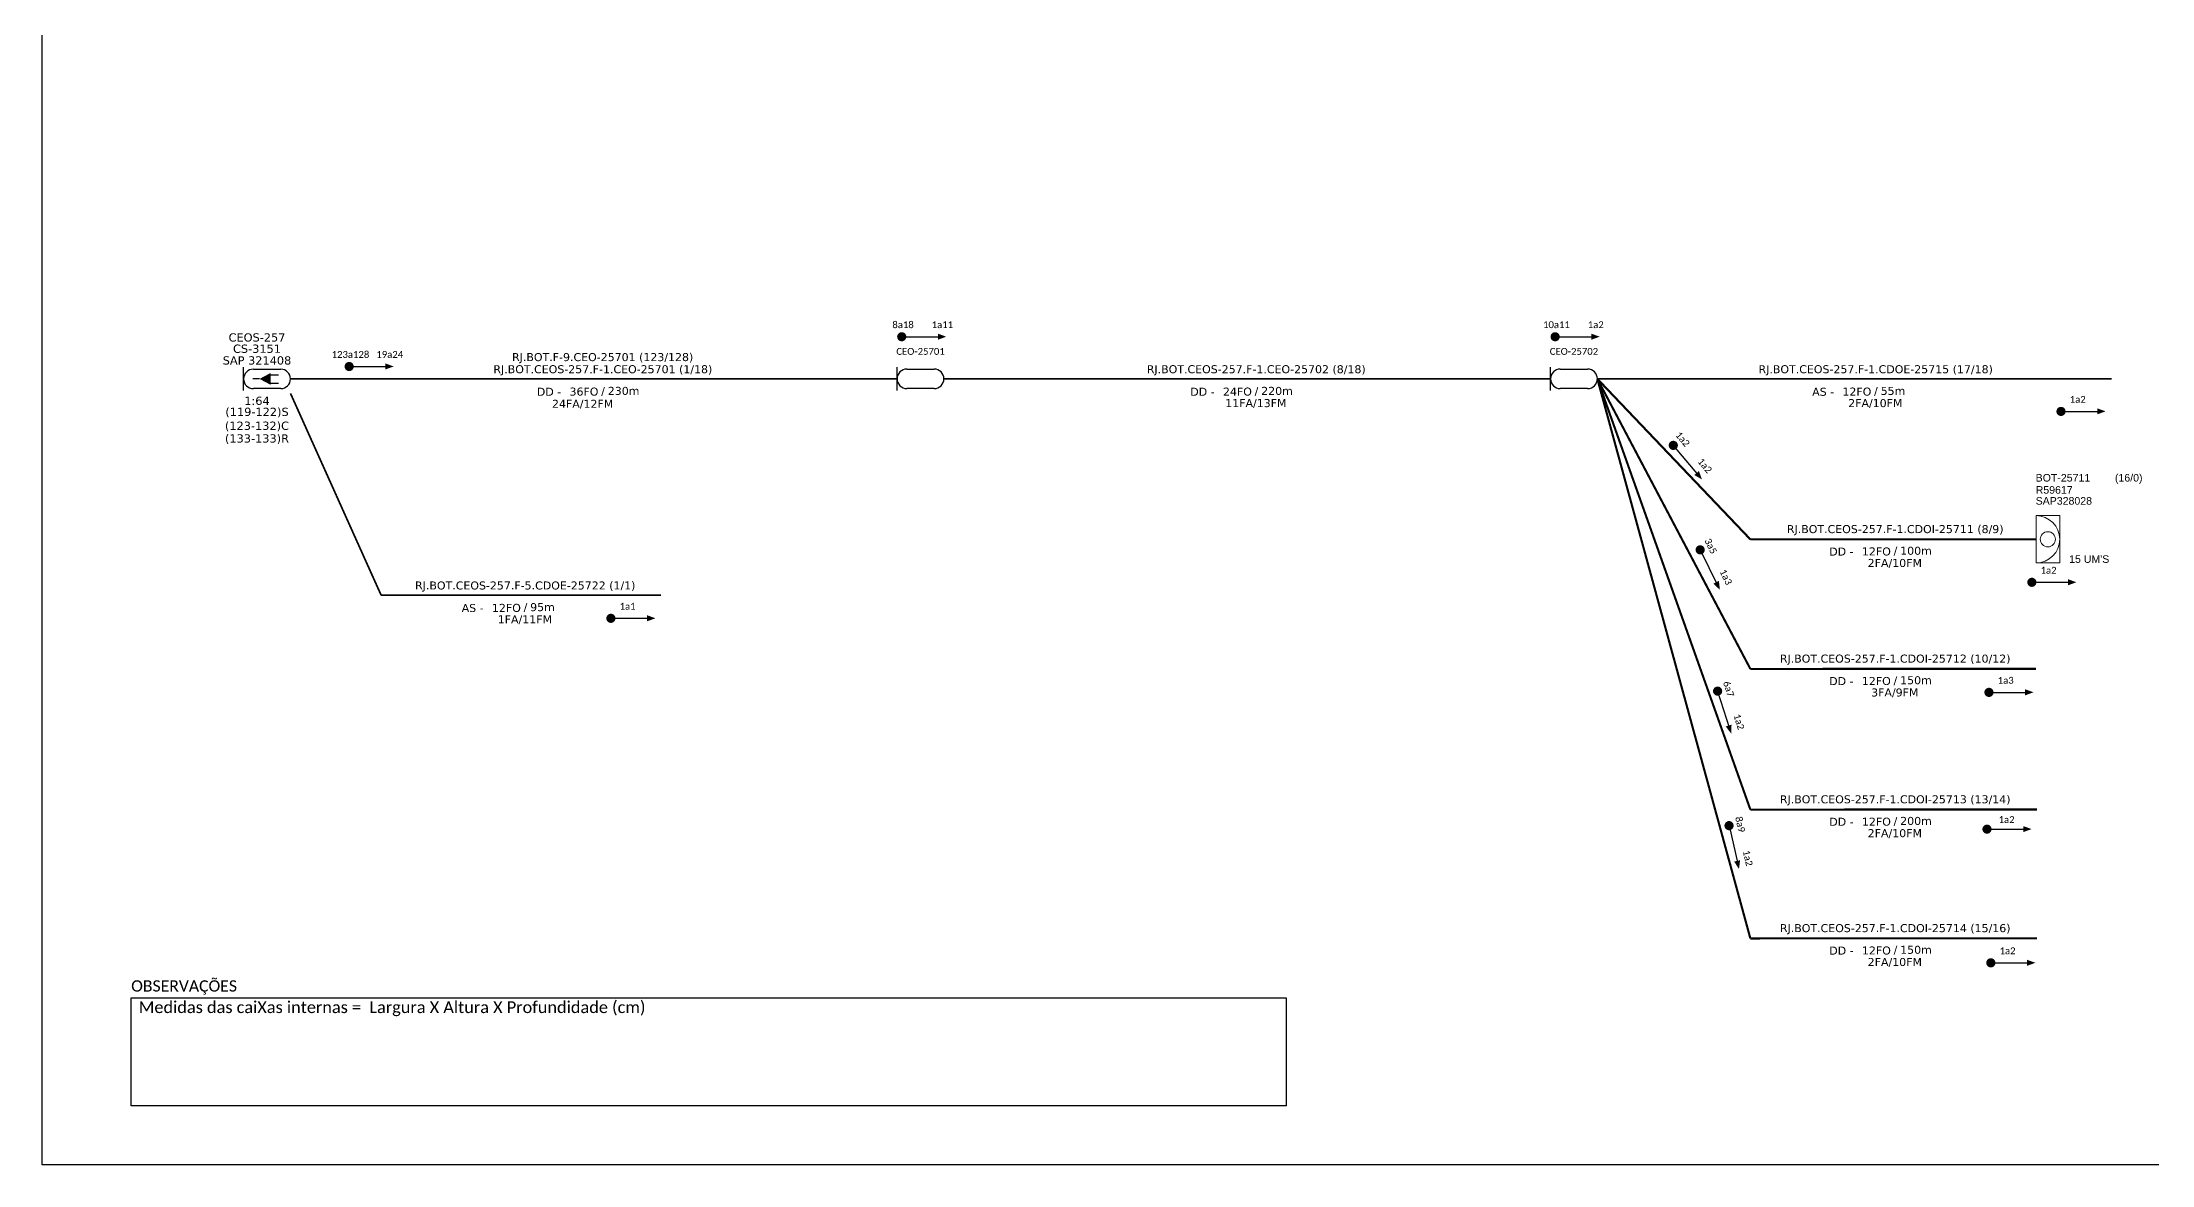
# Model space of a CAD drawing. Extents: x 0 to 841, y 0 to 594.
# Drawn here: x 0 to 558, y 0 to 297 of the extents above; entities that cross this region are included whole.
import ezdxf
from ezdxf.enums import TextEntityAlignment as Align

# ---------------------------------------------------------------- set-up
doc = ezdxf.new("R2010")
doc.units = 0
for name, color, linetype, lineweight in [("20.0-LEGENDA DOS CDO'S", 1, 'Continuous', 0), ('20.1-CDO_INTERIOR', 1, 'Continuous', 0), ('40.1-ETIQUETAS', 1, 'Continuous', 20)]:
    doc.layers.add(name, color=color, linetype=linetype, lineweight=lineweight)
for name, color, linetype in [('20.4-CEOS', 1, 'Continuous'), ('CAP a instalar', 1, 'Continuous'), ('CD de instalação futura', 8, 'Continuous'), ('SETA', 7, 'Continuous')]:
    doc.layers.add(name, color=color, linetype=linetype)
doc.styles.add('ARIAL', font='arial.ttf')
doc.styles.add('siredit', font='verdana.ttf')
doc.styles.add('WMF-Calibri0', font='calibri.ttf')
doc.linetypes.add('FENCELINE1', pattern='A,0.25,-0.1,[133,ltypeshp.shx,S=0.1,R=0,X=-0.1,Y=0],-0.1,1', length=1.45)

# ---------------------------------------------------------------- blocks, each defined once
blk = doc.blocks.new('CEOS_RP_CT_DRT')
at = {"layer": '20.4-CEOS', "color": 0}
for p, q in [((-4.54, 1.19), (-1.19, 1.19)), ((-1.19, -1.19), (-4.54, -1.19))]:
    blk.add_line(p, q, dxfattribs=at)
for points in [[(-5.73, -1.43), (-5.73, 1.44)], [(-3.79, 0), (-4.59, 0)], [(-2.47, 0.48), (-1.45, 0.48)], [(-2.47, -0.52), (-1.45, -0.52)]]:
    blk.add_lwpolyline(points, dxfattribs=at)
blk.add_lwpolyline([(-3.79, 0, 0, 1.47, 0), (-2.41, 0, 1.47, 1.47, 0)], format="xyseb", dxfattribs=at)
for centre, start, end in [((-4.54, 0), 90, 270), ((-1.19, 0), 270, 90)]:
    blk.add_arc(centre, 1.19, start, end, dxfattribs=at)
at = {"layer": '20.4-CEOS', "color": 7, "style": 'siredit'}
for tag, p in [('Nº_DA_CEOS', (-2.86, 5.6)), ('LOCAL', (-2.86, 4.24)), ('SAP', (-2.86, 2.78)), ('RACIO_SPLITAGEM', (-2.86, -1.88)), ('FIBRAS_SPLITTER', (-2.86, -3.58)), ('FIBRAS_TOP_C', (-2.86, -5.08)), ('RESERVA_FINAIS', (-2.86, -6.39))]:
    blk.add_attdef(tag, text='', height=1.01, dxfattribs=at).set_placement(p, align=Align.TOP_CENTER)
blk = doc.blocks.new('ETIQUETA_RS5F')
at = {"layer": '40.1-ETIQUETAS', "color": 0, "style": 'siredit'}
blk.add_text('/', height=1.5, dxfattribs=at).set_placement((1.58, -1.95), align=Align.MIDDLE_RIGHT)
for tag, p in [('ETIQUETA_R_PRIMARIA', (1.21, 4.1)), ('ETIQUETA_R_SECUNDARIA', (1.21, 2.1)), ('F_ATIVAS/F_MORTAS', (1.14, -4.24))]:
    blk.add_attdef(tag, text='', height=1.5, dxfattribs=at).set_placement(p, align=Align.MIDDLE_CENTER)
for tag, p in [('TIPO_CABO', (-6.58, -2.12)), ('CAP_CABO', (0.4, -2.09))]:
    blk.add_attdef(tag, text='', height=1.5, dxfattribs=at).set_placement(p, align=Align.MIDDLE_RIGHT)
blk.add_attdef('METROS', text='', height=1.5, dxfattribs=at).set_placement((2.14, -1.95), align=Align.MIDDLE_LEFT)
for tag, p in [('FUSÃO_1', (0.85, -8.39)), ('FUSÃO_2', (0.85, -10.6)), ('FUSÃO_3', (0.85, -12.93)), ('FUSÃO_4', (0.85, -15.14)), ('FUSÃO_5', (0.85, -17.16))]:
    blk.add_attdef(tag, text='', height=1.5, dxfattribs=at).set_placement(p, align=Align.CENTER)
blk = doc.blocks.new('CDOI_INT')
at = {"layer": '20.1-CDO_INTERIOR', "color": 0, "lineweight": 18}
blk.add_lwpolyline([(4.25, -4.25), (4.25, 4.25), (0, 4.25), (0, -4.25)], close=True, dxfattribs=at)
blk.add_circle((2.12, 0), 1.36, dxfattribs=at)
blk.add_arc((0, 0), 4.25, 270, 90, dxfattribs=at)
at = {"layer": "20.0-LEGENDA DOS CDO'S", "color": 0, "style": 'ARIAL'}
for tag, p in [('CDO_N', (-0.08, 10.38)), ('SPLITER_1', (21.18, 10.38)), ('SAP', (-0.08, 6.23)), ('SURVEY', (-0.08, 8.2)), ('SPLITER_2', (21.19, 8.68)), ('1:XX', (5.94, -2.22)), ('UMS', (5.94, -4.24))]:
    blk.add_attdef(tag, p, '', height=1.36, dxfattribs=at)
blk.add_attdef('FIBRAS_UTILIZADAS', text='', height=1.36, dxfattribs=at).set_placement((15.34, 10.38), align=Align.CENTER)

msp = doc.modelspace()

# ---------------------------------------------------------------- linework, layer by layer
msp.add_lwpolyline([(0, 594), (841, 594), (841, 0), (0, 0)], close=True)
at = {"const_width": 1.21}
for points in [[(226.76, 219.07, 1), (227.97, 219.07, 1)], [(399.6, 219.07, 1), (400.81, 219.07, 1)], [(80.59, 211.2, 1), (81.8, 211.2, 1)], [(533.41, 199.32, 1), (534.62, 199.32, 1)], [(431.07, 190.8, 1), (431.85, 189.87, 1)], [(438.31, 163.24, 1), (438.85, 162.15, 1)], [(525.7, 154.11, 1), (526.91, 154.11, 1)], [(149.83, 144.58, 1), (151.04, 144.58, 1)], [(443, 125.9, 1), (443.36, 124.74, 1)], [(514.36, 124.99, 1), (515.57, 124.99, 1)], [(446.07, 90.32, 1), (446.34, 89.14, 1)], [(513.84, 88.8, 1), (515.05, 88.8, 1)], [(514.85, 53.43, 1), (516.06, 53.43, 1)]]:
    msp.add_lwpolyline(points, format="xyb", close=True, dxfattribs=at)
at = {"color": 0}
msp.add_lwpolyline([(23.56, 44.2), (329.09, 44.2), (329.09, 15.6), (23.56, 15.6)], close=True, dxfattribs=at)
at = {"layer": '20.4-CEOS', "color": 7}
for p, q in [((228.72, 210.5), (235.95, 210.5)), ((235.95, 205.35), (228.72, 205.35))]:
    msp.add_line(p, q, dxfattribs=at)
at = {"layer": '20.4-CEOS', "color": 5}
for p, q in [((401.57, 210.5), (408.79, 210.5)), ((408.79, 205.35), (401.57, 205.35))]:
    msp.add_line(p, q, dxfattribs=at)
at = {"layer": '20.4-CEOS', "color": 7}
msp.add_lwpolyline([(226.15, 204.82), (226.15, 211.03)], dxfattribs=at)
at = {"layer": '20.4-CEOS', "color": 5}
msp.add_lwpolyline([(398.99, 204.82), (398.99, 211.03)], dxfattribs=at)
at = {"layer": '20.4-CEOS', "color": 7}
for centre, start, end in [((228.72, 207.93), 90, 270), ((235.95, 207.93), 270, 90)]:
    msp.add_arc(centre, 2.58, start, end, dxfattribs=at)
at = {"layer": '20.4-CEOS', "color": 5}
for centre, start, end in [((401.57, 207.93), 90, 270), ((408.79, 207.93), 270, 90)]:
    msp.add_arc(centre, 2.58, start, end, dxfattribs=at)
at = {"layer": 'CAP a instalar', "color": 7, "ltscale": 7, "const_width": 0.467}
for points in [[(65.68, 207.93), (226.15, 207.93)], [(238.53, 207.93), (398.99, 207.93)]]:
    msp.add_lwpolyline(points, dxfattribs=at)
at = {"layer": 'CAP a instalar', "color": 1, "ltscale": 7, "const_width": 0.565}
for points in [[(411.37, 207.93), (451.85, 165.46)], [(451.85, 165.46), (527.43, 165.49)]]:
    msp.add_lwpolyline(points, dxfattribs=at)
at = {"layer": 'CAP a instalar', "color": 8, "ltscale": 7, "const_width": 0.565}
for points in [[(411.37, 207.93), (451.85, 131.19)], [(411.37, 207.93), (451.85, 93.97)], [(411.37, 207.93), (451.85, 59.89)], [(451.85, 131.19), (527.4, 131.22)], [(451.85, 93.97), (527.66, 94.01)], [(451.85, 59.89), (527.66, 59.92)]]:
    msp.add_lwpolyline(points, dxfattribs=at)
at = {"layer": 'CAP a instalar', "color": 7, "linetype": 'FENCELINE1', "ltscale": 10, "const_width": 0.467}
for points in [[(411.37, 207.93), (547.45, 207.93)], [(89.65, 150.71), (65.68, 204.08)], [(89.65, 150.71), (163.72, 150.71)]]:
    msp.add_lwpolyline(points, dxfattribs=at)
at = {"layer": 'SETA'}
for points in [[(227.36, 219.07), (237.76, 219.07)], [(400.21, 219.07), (410.61, 219.07)], [(81.19, 211.2), (91.59, 211.2)], [(534.02, 199.32), (544.42, 199.32)], [(431.46, 190.34), (438.15, 182.37)], [(438.58, 162.69), (443.16, 153.35)], [(526.3, 154.11), (536.7, 154.11)], [(150.43, 144.58), (160.83, 144.58)], [(443.18, 125.32), (446.33, 115.41)], [(514.97, 124.99), (525.37, 124.99)], [(446.21, 89.73), (448.52, 79.59)], [(514.44, 88.8), (524.85, 88.8)], [(515.46, 53.43), (525.86, 53.43)]]:
    msp.add_lwpolyline(points, dxfattribs=at)
for points in [[(236.93, 219.89), (239.14, 219.09), (236.93, 218.28)], [(409.77, 219.89), (411.99, 219.09), (409.77, 218.28)], [(90.76, 212.02), (92.98, 211.21), (90.76, 210.41)], [(543.59, 200.14), (545.8, 199.34), (543.59, 198.53)], [(438.24, 183.54), (439.05, 181.32), (437.01, 182.5)], [(443.53, 154.47), (443.78, 152.12), (442.08, 153.76)], [(535.87, 154.93), (538.09, 154.12), (535.87, 153.31)], [(160, 145.4), (162.22, 144.59), (160, 143.79)], [(524.53, 125.81), (526.75, 125.01), (524.53, 124.2)], [(446.87, 116.45), (446.77, 114.09), (445.33, 115.96)], [(524.01, 89.62), (526.23, 88.82), (524.01, 88.01)], [(449.13, 80.58), (448.84, 78.24), (447.56, 80.23)], [(525.03, 54.25), (527.24, 53.44), (525.03, 52.64)]]:
    msp.add_solid(points, dxfattribs=at)

# ---------------------------------------------------------------- block references
at = {"layer": '20.4-CEOS', "color": 7}
ref = msp.add_blockref('CEOS_RP_CT_DRT', (65.68, 207.92), dxfattribs=dict(at, xscale=2.161665797233582, yscale=2.161665797233582, zscale=2.161665791999999))
ref.add_attrib('Nº_DA_CEOS', 'CEOS-257', dxfattribs={"color": 7, "height": 2.183, "style": 'siredit'}).set_placement((56.82, 219.98), align=Align.TOP_CENTER)
ref.add_attrib('LOCAL', 'CS-3151', dxfattribs={"color": 7, "height": 2.183, "style": 'siredit'}).set_placement((56.82, 217), align=Align.TOP_CENTER)
ref.add_attrib('SAP', 'SAP 321408', dxfattribs={"color": 7, "height": 2.183, "style": 'siredit'}).set_placement((56.82, 213.9), align=Align.TOP_CENTER)
ref.add_attrib('RACIO_SPLITAGEM', '1:64', dxfattribs={"color": 7, "height": 2.183, "style": 'siredit'}).set_placement((56.82, 203.22), align=Align.TOP_CENTER)
ref.add_attrib('FIBRAS_SPLITTER', '(119-122)S', dxfattribs={"color": 7, "height": 2.183, "style": 'siredit'}).set_placement((56.82, 200.3), align=Align.TOP_CENTER)
ref.add_attrib('FIBRAS_TOP_C', '(123-132)C', dxfattribs={"color": 7, "height": 2.183, "style": 'siredit'}).set_placement((56.81, 196.62), align=Align.TOP_CENTER)
ref.add_attrib('RESERVA_FINAIS', '(133-133)R', dxfattribs={"color": 7, "height": 2.183, "style": 'siredit'}).set_placement((56.81, 193.26), align=Align.TOP_CENTER)
at = {"layer": 'CAP a instalar', "color": 7, "linetype": 'FENCELINE1', "ltscale": 7}
ref = msp.add_blockref('ETIQUETA_RS5F', (146.63, 207.51), dxfattribs=dict(at, xscale=1.411343981848631, yscale=1.411343981849711, zscale=1.411343981849999))
ref.add_attrib('ETIQUETA_R_PRIMARIA', 'RJ.BOT.F-9.CEO-25701 (123/128)', dxfattribs={"layer": '40.1-ETIQUETAS', "color": 0, "height": 2.117, "style": 'siredit'}).set_placement((148.25, 213.69), align=Align.MIDDLE_CENTER)
ref.add_attrib('ETIQUETA_R_SECUNDARIA', 'RJ.BOT.CEOS-257.F-1.CEO-25701 (1/18)', dxfattribs={"layer": '40.1-ETIQUETAS', "color": 0, "height": 2.117, "style": 'siredit'}).set_placement((148.3, 210.48), align=Align.MIDDLE_CENTER)
ref.add_attrib('TIPO_CABO', 'DD -', dxfattribs={"layer": '40.1-ETIQUETAS', "color": 0, "height": 2.117, "style": 'siredit'}).set_placement((137.29, 204.52), align=Align.MIDDLE_RIGHT)
ref.add_attrib('CAP_CABO', '36FO', dxfattribs={"layer": '40.1-ETIQUETAS', "color": 0, "height": 2.117, "style": 'siredit'}).set_placement((147.14, 204.56), align=Align.MIDDLE_RIGHT)
ref.add_attrib('METROS', '230m', dxfattribs={"layer": '40.1-ETIQUETAS', "color": 0, "height": 2.117, "style": 'siredit'}).set_placement((149.61, 204.75), align=Align.MIDDLE_LEFT)
ref.add_attrib('F_ATIVAS/F_MORTAS', '24FA/12FM', dxfattribs={"layer": '40.1-ETIQUETAS', "color": 0, "height": 2.117, "style": 'siredit'}).set_placement((142.95, 201.33), align=Align.MIDDLE_CENTER)
ref = msp.add_blockref('ETIQUETA_RS5F', (319.47, 207.51), dxfattribs=dict(at, xscale=1.411343981848631, yscale=1.411343981849711, zscale=1.411343981849999))
ref.add_attrib('ETIQUETA_R_SECUNDARIA', 'RJ.BOT.CEOS-257.F-1.CEO-25702 (8/18)', dxfattribs={"layer": '40.1-ETIQUETAS', "color": 0, "height": 2.117, "style": 'siredit'}).set_placement((321.14, 210.48), align=Align.MIDDLE_CENTER)
ref.add_attrib('TIPO_CABO', 'DD -', dxfattribs={"layer": '40.1-ETIQUETAS', "color": 0, "height": 2.117, "style": 'siredit'}).set_placement((310.13, 204.52), align=Align.MIDDLE_RIGHT)
ref.add_attrib('CAP_CABO', '24FO', dxfattribs={"layer": '40.1-ETIQUETAS', "color": 0, "height": 2.117, "style": 'siredit'}).set_placement((319.99, 204.56), align=Align.MIDDLE_RIGHT)
ref.add_attrib('METROS', '220m', dxfattribs={"layer": '40.1-ETIQUETAS', "color": 0, "height": 2.117, "style": 'siredit'}).set_placement((322.45, 204.75), align=Align.MIDDLE_LEFT)
ref.add_attrib('F_ATIVAS/F_MORTAS', '11FA/13FM', dxfattribs={"layer": '40.1-ETIQUETAS', "color": 0, "height": 2.117, "style": 'siredit'}).set_placement((321.04, 201.52), align=Align.MIDDLE_CENTER)
ref = msp.add_blockref('ETIQUETA_RS5F', (483.33, 207.51), dxfattribs=dict(at, xscale=1.411343981848631, yscale=1.411343981849711, zscale=1.411343981849999))
ref.add_attrib('ETIQUETA_R_SECUNDARIA', 'RJ.BOT.CEOS-257.F-1.CDOE-25715 (17/18)', dxfattribs={"layer": '40.1-ETIQUETAS', "color": 0, "height": 2.117, "style": 'siredit'}).set_placement((485, 210.48), align=Align.MIDDLE_CENTER)
ref.add_attrib('TIPO_CABO', 'AS -', dxfattribs={"layer": '40.1-ETIQUETAS', "color": 0, "height": 2.117, "style": 'siredit'}).set_placement((474, 204.52), align=Align.MIDDLE_RIGHT)
ref.add_attrib('CAP_CABO', '12FO', dxfattribs={"layer": '40.1-ETIQUETAS', "color": 0, "height": 2.117, "style": 'siredit'}).set_placement((483.85, 204.56), align=Align.MIDDLE_RIGHT)
ref.add_attrib('METROS', '55m', dxfattribs={"layer": '40.1-ETIQUETAS', "color": 0, "height": 2.117, "style": 'siredit'}).set_placement((486.31, 204.75), align=Align.MIDDLE_LEFT)
ref.add_attrib('F_ATIVAS/F_MORTAS', '2FA/10FM', dxfattribs={"layer": '40.1-ETIQUETAS', "color": 0, "height": 2.117, "style": 'siredit'}).set_placement((484.9, 201.52), align=Align.MIDDLE_CENTER)
at = {"layer": 'CAP a instalar', "color": 1, "linetype": 'FENCELINE1', "ltscale": 7}
ref = msp.add_blockref('ETIQUETA_RS5F', (488.49, 165.22), dxfattribs=dict(at, xscale=1.411343981848631, yscale=1.411343981849711, zscale=1.411343981849999))
ref.add_attrib('ETIQUETA_R_SECUNDARIA', 'RJ.BOT.CEOS-257.F-1.CDOI-25711 (8/9)', dxfattribs={"layer": '40.1-ETIQUETAS', "color": 0, "height": 2.117, "style": 'siredit'}).set_placement((490.16, 168.19), align=Align.MIDDLE_CENTER)
ref.add_attrib('TIPO_CABO', 'DD -', dxfattribs={"layer": '40.1-ETIQUETAS', "color": 0, "height": 2.117, "style": 'siredit'}).set_placement((479.15, 162.24), align=Align.MIDDLE_RIGHT)
ref.add_attrib('CAP_CABO', '12FO', dxfattribs={"layer": '40.1-ETIQUETAS', "color": 0, "height": 2.117, "style": 'siredit'}).set_placement((489.01, 162.27), align=Align.MIDDLE_RIGHT)
ref.add_attrib('METROS', '100m', dxfattribs={"layer": '40.1-ETIQUETAS', "color": 0, "height": 2.117, "style": 'siredit'}).set_placement((491.47, 162.46), align=Align.MIDDLE_LEFT)
ref.add_attrib('F_ATIVAS/F_MORTAS', '2FA/10FM', dxfattribs={"layer": '40.1-ETIQUETAS', "color": 0, "height": 2.117, "style": 'siredit'}).set_placement((490.06, 159.23), align=Align.MIDDLE_CENTER)
at = {"layer": 'CAP a instalar', "color": 7, "linetype": 'FENCELINE1', "ltscale": 7}
ref = msp.add_blockref('ETIQUETA_RS5F', (126.1, 150.3), dxfattribs=dict(at, xscale=1.411343981848631, yscale=1.411343981849711, zscale=1.411343981849999))
ref.add_attrib('ETIQUETA_R_SECUNDARIA', 'RJ.BOT.CEOS-257.F-5.CDOE-25722 (1/1)', dxfattribs={"layer": '40.1-ETIQUETAS', "color": 0, "height": 2.117, "style": 'siredit'}).set_placement((127.77, 153.27), align=Align.MIDDLE_CENTER)
ref.add_attrib('TIPO_CABO', 'AS -', dxfattribs={"layer": '40.1-ETIQUETAS', "color": 0, "height": 2.117, "style": 'siredit'}).set_placement((116.77, 147.31), align=Align.MIDDLE_RIGHT)
ref.add_attrib('CAP_CABO', '12FO', dxfattribs={"layer": '40.1-ETIQUETAS', "color": 0, "height": 2.117, "style": 'siredit'}).set_placement((126.62, 147.34), align=Align.MIDDLE_RIGHT)
ref.add_attrib('METROS', '95m', dxfattribs={"layer": '40.1-ETIQUETAS', "color": 0, "height": 2.117, "style": 'siredit'}).set_placement((129.08, 147.54), align=Align.MIDDLE_LEFT)
ref.add_attrib('F_ATIVAS/F_MORTAS', '1FA/11FM', dxfattribs={"layer": '40.1-ETIQUETAS', "color": 0, "height": 2.117, "style": 'siredit'}).set_placement((127.67, 144.31), align=Align.MIDDLE_CENTER)
at = {"layer": 'CAP a instalar', "color": 8, "linetype": 'FENCELINE1', "ltscale": 7}
ref = msp.add_blockref('ETIQUETA_RS5F', (488.48, 130.95), dxfattribs=dict(at, xscale=1.411343981848631, yscale=1.411343981849711, zscale=1.411343981849999))
ref.add_attrib('ETIQUETA_R_SECUNDARIA', 'RJ.BOT.CEOS-257.F-1.CDOI-25712 (10/12)', dxfattribs={"layer": '40.1-ETIQUETAS', "color": 0, "height": 2.117, "style": 'siredit'}).set_placement((490.15, 133.92), align=Align.MIDDLE_CENTER)
ref.add_attrib('TIPO_CABO', 'DD -', dxfattribs={"layer": '40.1-ETIQUETAS', "color": 0, "height": 2.117, "style": 'siredit'}).set_placement((479.14, 127.97), align=Align.MIDDLE_RIGHT)
ref.add_attrib('CAP_CABO', '12FO', dxfattribs={"layer": '40.1-ETIQUETAS', "color": 0, "height": 2.117, "style": 'siredit'}).set_placement((488.99, 128), align=Align.MIDDLE_RIGHT)
ref.add_attrib('METROS', '150m', dxfattribs={"layer": '40.1-ETIQUETAS', "color": 0, "height": 2.117, "style": 'siredit'}).set_placement((491.46, 128.2), align=Align.MIDDLE_LEFT)
ref.add_attrib('F_ATIVAS/F_MORTAS', '3FA/9FM', dxfattribs={"layer": '40.1-ETIQUETAS', "color": 0, "height": 2.117, "style": 'siredit'}).set_placement((490.05, 124.96), align=Align.MIDDLE_CENTER)
ref = msp.add_blockref('ETIQUETA_RS5F', (488.49, 93.73), dxfattribs=dict(at, xscale=1.411343981848631, yscale=1.411343981849711, zscale=1.411343981849999))
ref.add_attrib('ETIQUETA_R_SECUNDARIA', 'RJ.BOT.CEOS-257.F-1.CDOI-25713 (13/14)', dxfattribs={"layer": '40.1-ETIQUETAS', "color": 0, "height": 2.117, "style": 'siredit'}).set_placement((490.16, 96.7), align=Align.MIDDLE_CENTER)
ref.add_attrib('TIPO_CABO', 'DD -', dxfattribs={"layer": '40.1-ETIQUETAS', "color": 0, "height": 2.117, "style": 'siredit'}).set_placement((479.16, 90.75), align=Align.MIDDLE_RIGHT)
ref.add_attrib('CAP_CABO', '12FO', dxfattribs={"layer": '40.1-ETIQUETAS', "color": 0, "height": 2.117, "style": 'siredit'}).set_placement((489.01, 90.78), align=Align.MIDDLE_RIGHT)
ref.add_attrib('METROS', '200m', dxfattribs={"layer": '40.1-ETIQUETAS', "color": 0, "height": 2.117, "style": 'siredit'}).set_placement((491.47, 90.98), align=Align.MIDDLE_LEFT)
ref.add_attrib('F_ATIVAS/F_MORTAS', '2FA/10FM', dxfattribs={"layer": '40.1-ETIQUETAS', "color": 0, "height": 2.117, "style": 'siredit'}).set_placement((490.06, 87.74), align=Align.MIDDLE_CENTER)
ref = msp.add_blockref('ETIQUETA_RS5F', (488.49, 59.65), dxfattribs=dict(at, xscale=1.411343981848631, yscale=1.411343981849711, zscale=1.411343981849999))
ref.add_attrib('ETIQUETA_R_SECUNDARIA', 'RJ.BOT.CEOS-257.F-1.CDOI-25714 (15/16)', dxfattribs={"layer": '40.1-ETIQUETAS', "color": 0, "height": 2.117, "style": 'siredit'}).set_placement((490.16, 62.62), align=Align.MIDDLE_CENTER)
ref.add_attrib('TIPO_CABO', 'DD -', dxfattribs={"layer": '40.1-ETIQUETAS', "color": 0, "height": 2.117, "style": 'siredit'}).set_placement((479.16, 56.67), align=Align.MIDDLE_RIGHT)
ref.add_attrib('CAP_CABO', '12FO', dxfattribs={"layer": '40.1-ETIQUETAS', "color": 0, "height": 2.117, "style": 'siredit'}).set_placement((489.01, 56.7), align=Align.MIDDLE_RIGHT)
ref.add_attrib('METROS', '150m', dxfattribs={"layer": '40.1-ETIQUETAS', "color": 0, "height": 2.117, "style": 'siredit'}).set_placement((491.47, 56.89), align=Align.MIDDLE_LEFT)
ref.add_attrib('F_ATIVAS/F_MORTAS', '2FA/10FM', dxfattribs={"layer": '40.1-ETIQUETAS', "color": 0, "height": 2.117, "style": 'siredit'}).set_placement((490.06, 53.66), align=Align.MIDDLE_CENTER)
at = {"layer": 'CD de instalação futura', "color": 1, "ltscale": 11}
ref = msp.add_blockref('CDOI_INT', (527.43, 165.49), dxfattribs=dict(at, xscale=1.470653668531895, yscale=1.470653668531895, zscale=1.470653668531895))
ref.add_attrib('CDO_N', 'BOT-25711', (527.31, 180.76), dxfattribs={"layer": "20.0-LEGENDA DOS CDO'S", "height": 2, "style": 'ARIAL'})
ref.add_attrib('FIBRAS_UTILIZADAS', '     (16/0)', dxfattribs={"layer": "20.0-LEGENDA DOS CDO'S", "height": 2.0005, "style": 'ARIAL'}).set_placement((549.99, 180.76), align=Align.CENTER)
ref.add_attrib('SURVEY', 'R59617', (527.32, 177.55), dxfattribs={"layer": "20.0-LEGENDA DOS CDO'S", "height": 2, "style": 'ARIAL'})
ref.add_attrib('SAP', 'SAP328028', (527.31, 174.65), dxfattribs={"layer": "20.0-LEGENDA DOS CDO'S", "color": 1, "height": 2, "style": 'ARIAL'})
ref.add_attrib('UMS', "15 UM'S", (536.17, 159.25), dxfattribs={"layer": "20.0-LEGENDA DOS CDO'S", "color": 1, "height": 2, "style": 'ARIAL'})

# ---------------------------------------------------------------- texts
at = {"style": 'WMF-Calibri0'}
msp.add_text('OBSERVAÇÕES', height=3, dxfattribs=at).set_placement((23.54, 45.82))
at = {"char_height": 1.815, "width": 30.6841, "attachment_point": 5}
for s, insert in [('{\\fCalibri|b0|i0|c0|p34;\\C7;8a18}', (227.72, 222.25)), ('{\\fCalibri|b0|i0|c0|p34;\\C7;1a11}', (238.11, 222.25)), ('{\\fCalibri|b0|i0|c0|p34;\\C7;10a11}', (400.56, 222.25)), ('{\\fCalibri|b0|i0|c0|p34;\\C7;1a2}', (410.95, 222.25)), ('{\\fCalibri|b0|i0|c0|p34;\\C7;123a128}', (81.55, 214.38)), ('{\\fCalibri|b0|i0|c0|p34;\\C7;19a24}', (91.94, 214.38)), ('{\\fCalibri|b0|i0|c0|p34;\\C7;CEO-25701}', (232.34, 215.19)), ('{\\fCalibri|b0|i0|c0|p34;\\C7;1a2}', (538.44, 202.5)), ('{\\fCalibri|b0|i0|c0|p34;\\C7;1a2}', (530.72, 157.28)), ('{\\fCalibri|b0|i0|c0|p34;\\C7;1a1}', (154.85, 147.76)), ('{\\fCalibri|b0|i0|c0|p34;\\C7;1a3}', (519.39, 128.17)), ('{\\fCalibri|b0|i0|c0|p34;\\C7;1a2}', (519.62, 91.33)), ('{\\fCalibri|b0|i0|c0|p34;\\C7;1a2}', (519.88, 56.61))]:
    msp.add_mtext(s, dxfattribs=dict(at, insert=insert))
at = {"color": 4, "insert": (405.18, 215.19), "char_height": 1.815, "width": 30.6841, "attachment_point": 5}
msp.add_mtext('\\C5;\\fCalibri|b0|i0|c0|p34;CEO-25702', dxfattribs=at)
at = {"char_height": 1.815, "width": 30.6841, "attachment_point": 5}
for s, insert, rotation in [('{\\fCalibri|b0|i0|c0|p34;\\C7;1a2}', (433.94, 191.97), 310.0468), ('{\\fCalibri|b0|i0|c0|p34;\\C7;1a2}', (439.8, 184.97), 310.0468), ('{\\fCalibri|b0|i0|c0|p34;\\C7;3a5}', (441.38, 163.68), 296.1106), ('{\\fCalibri|b0|i0|c0|p34;\\C7;1a3}', (445.38, 155.48), 296.1106), ('{\\fCalibri|b0|i0|c0|p34;\\C7;6a7}', (446.1, 125.89), 287.642), ('{\\fCalibri|b0|i0|c0|p34;\\C7;1a2}', (448.85, 117.18), 287.642), ('{\\fCalibri|b0|i0|c0|p34;\\C7;8a9}', (449.16, 90.05), 282.8126), ('{\\fCalibri|b0|i0|c0|p34;\\C7;1a2}', (451.17, 81.14), 282.8126)]:
    msp.add_mtext(s, dxfattribs=dict(at, insert=insert, rotation=rotation))
at = {"color": 7, "insert": (25.54, 43.25), "char_height": 3.1049, "width": 511.413, "attachment_point": 1, "style": 'WMF-Calibri0'}
msp.add_mtext('Medidas das caiXas internas =  Largura X Altura X Profundidade (cm)', dxfattribs=at)

doc.saveas('drawing.dxf')
